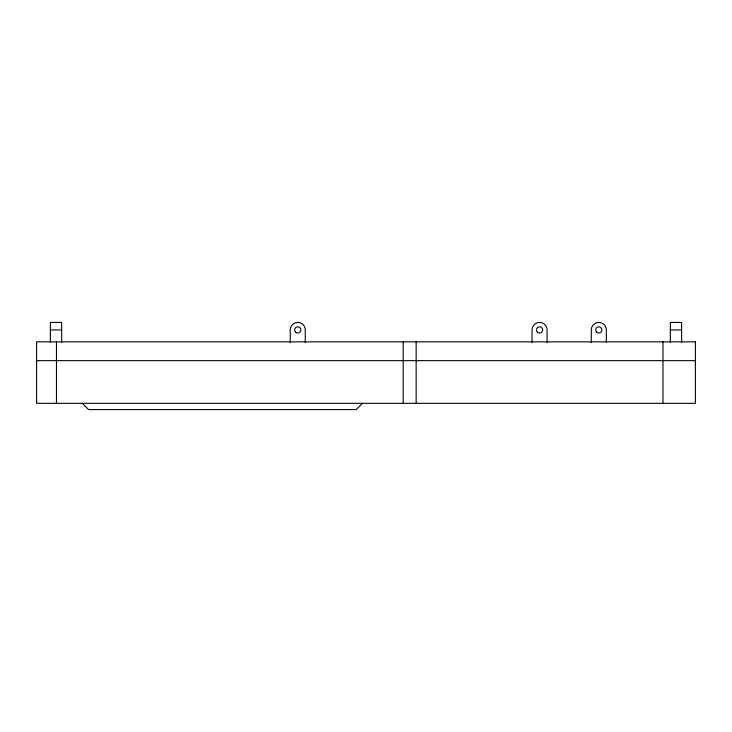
<?xml version="1.0" encoding="UTF-8"?>
<svg xmlns="http://www.w3.org/2000/svg" width="732" height="732" viewBox="0 0 732 732"><rect width="100%" height="100%" fill="white"/><g stroke="black" fill="none" stroke-linecap="round" stroke-linejoin="round"><path stroke-width="1.1" d="M362.477 403.323L356.21 409.591L88.563 409.591L82.295 403.323M50.389 329.931L61.671 329.931M670.329 329.931L681.611 329.931M36.6 360.638L695.4 360.638M681.611 342.42L681.611 322.409L670.329 322.409L670.329 342.439M662.982 341.835L662.982 403.323M606.325 342.439L606.325 329.931A7.521 7.521 0 0 0 598.803 322.409A7.521 7.521 0 0 0 591.282 329.931L591.282 342.42M547.078 342.42L547.078 329.931A7.521 7.521 0 0 0 539.557 322.409A7.521 7.521 0 0 0 532.036 329.931L532.036 342.439M416.142 341.835L416.142 403.323M403.186 341.835L403.186 403.323M305.271 342.439L305.271 329.931A7.521 7.521 0 0 0 297.741 322.409A7.521 7.521 0 0 0 290.22 329.931L290.22 342.42M61.671 342.439L61.671 322.409L50.389 322.409L50.389 342.42M56.483 341.835L56.483 403.323M695.4 341.835L36.6 341.835L36.6 403.323L695.4 403.323L695.4 341.835M295.527 332.145A3.138 3.138 0 0 0 300.77 330.736A3.138 3.138 0 0 0 296.936 326.902A3.138 3.138 0 0 0 295.527 332.145M596.589 332.145A3.138 3.138 0 0 0 601.832 330.736A3.138 3.138 0 0 0 597.989 326.902A3.138 3.138 0 0 0 596.589 332.145M537.343 332.145A3.138 3.138 0 0 0 542.586 330.736A3.138 3.138 0 0 0 538.752 326.902A3.138 3.138 0 0 0 537.343 332.145"/></g></svg>
